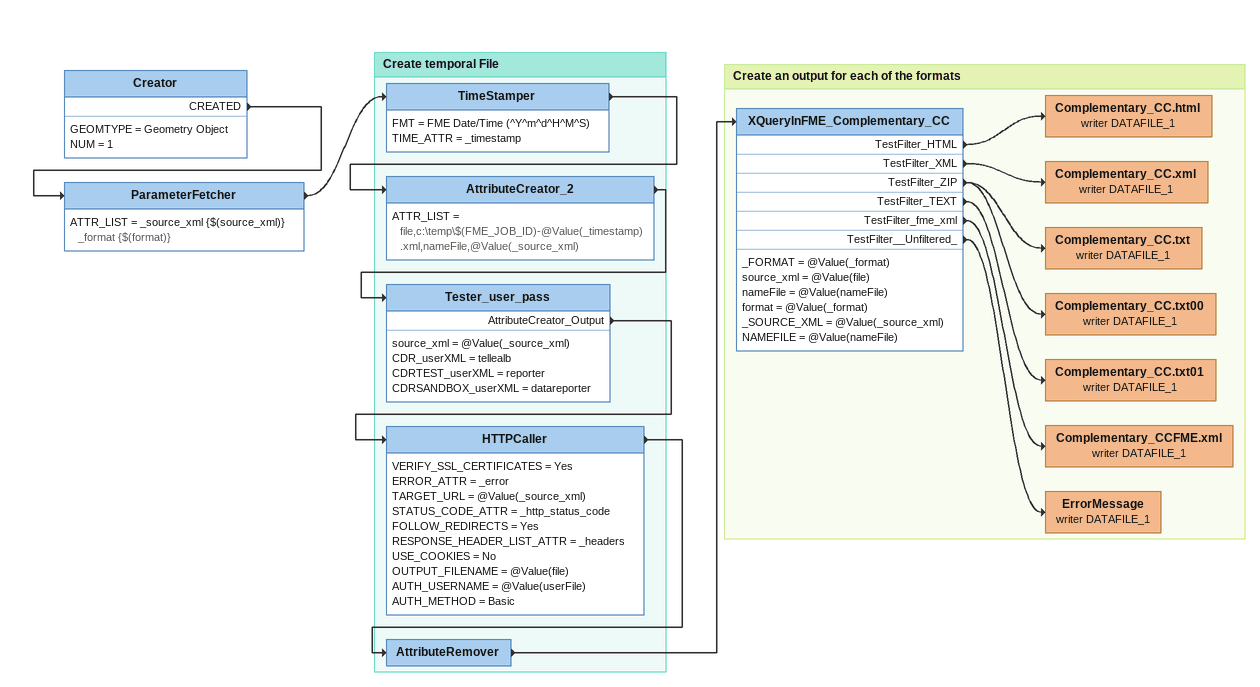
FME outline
Creator
    GEOMTYPE = Geometry Object
    NUM = 1
    CREATED -> ParameterFetcher
ParameterFetcher
    ATTR_LIST = _source_xml {$(source_xml)} _format {$(format)}
    -> TimeStamper

Bookmark: Create temporal File
TimeStamper
    FMT = FME Date/Time (^Y^m^d^H^M^S)
    TIME_ATTR = _timestamp
    -> AttributeCreator_2
AttributeCreator_2
    ATTR_LIST = file,c:\temp\$(FME_JOB_ID)-@Value(_timestamp).xml,nameFile,@Value(_source_xml)
    -> Tester_user_pass
Tester_user_pass
    source_xml = @Value(_source_xml)
    CDR_userXML = tellealb
    CDRTEST_userXML = reporter
    CDRSANDBOX_userXML = datareporter
    AttributeCreator_Output -> HTTPCaller
HTTPCaller
    VERIFY_SSL_CERTIFICATES = Yes
    ERROR_ATTR = _error
    TARGET_URL = @Value(_source_xml)
    STATUS_CODE_ATTR = _http_status_code
    FOLLOW_REDIRECTS = Yes
    RESPONSE_HEADER_LIST_ATTR = _headers
    USE_COOKIES = No
    OUTPUT_FILENAME = @Value(file)
    AUTH_USERNAME = @Value(userFile)
    AUTH_METHOD = Basic
    -> AttributeRemover
AttributeRemover
    -> XQueryInFME_Complementary_CC

Bookmark: Create an output for each of the formats
XQueryInFME_Complementary_CC
    _FORMAT = @Value(_format)
    source_xml = @Value(file)
    nameFile = @Value(nameFile)
    format = @Value(_format)
    _SOURCE_XML = @Value(_source_xml)
    NAMEFILE = @Value(nameFile)
    TestFilter_HTML -> Complementary_CC.html (writer DATAFILE_1)
    TestFilter_XML -> Complementary_CC.xml (writer DATAFILE_1)
    TestFilter_ZIP -> Complementary_CC.txt (writer DATAFILE_1)
    TestFilter_ZIP -> Complementary_CC.txt00 (writer DATAFILE_1)
    TestFilter_TEXT -> Complementary_CC.txt01 (writer DATAFILE_1)
    TestFilter_fme_xml -> Complementary_CCFME.xml (writer DATAFILE_1)
    TestFilter__Unfiltered_ -> ErrorMessage (writer DATAFILE_1)
Complementary_CC.html (writer DATAFILE_1)
Complementary_CC.xml (writer DATAFILE_1)
Complementary_CC.txt (writer DATAFILE_1)
Complementary_CC.txt00 (writer DATAFILE_1)
Complementary_CC.txt01 (writer DATAFILE_1)
Complementary_CCFME.xml (writer DATAFILE_1)
ErrorMessage (writer DATAFILE_1)
